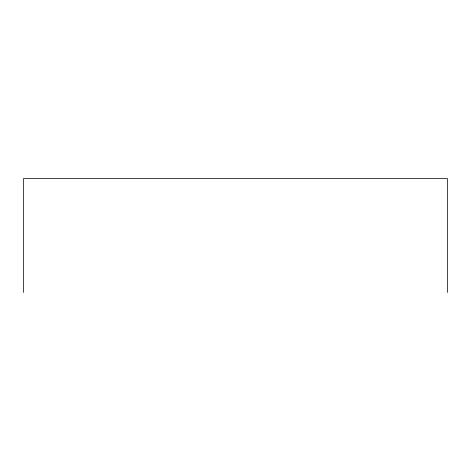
<?xml version="1.0" encoding="UTF-8"?>
<svg xmlns="http://www.w3.org/2000/svg" width="471" height="471" viewBox="0 0 471 471"><rect width="100%" height="100%" fill="white"/><g stroke="black" fill="none" stroke-linecap="round" stroke-linejoin="round"><path stroke-width="0.71" d="M447.45 292.462L447.45 178.538L23.55 178.538L23.55 292.462"/></g></svg>
